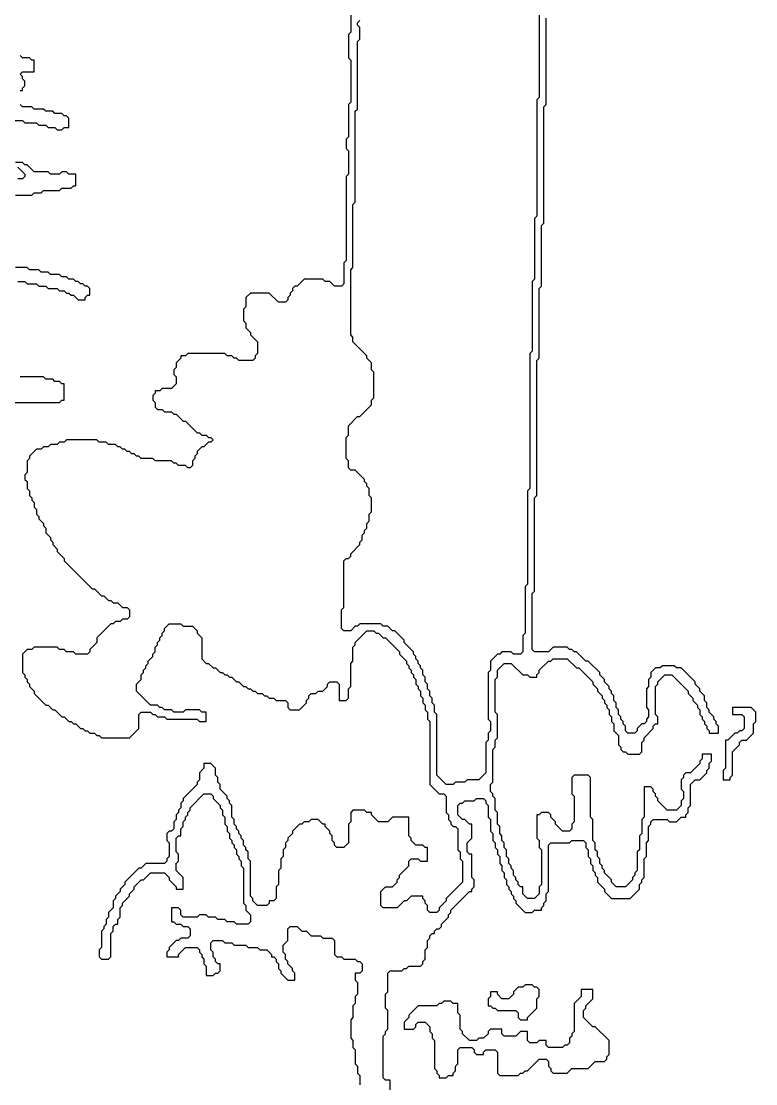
# Model space of a CAD drawing. Header units: metres. Extents: x 0 to 100, y 0 to 141.
# Drawn here: x 88.16 to 96.05, y 22.34 to 33.74 of the extents above; entities that cross this region are included whole.
import ezdxf

# ---------------------------------------------------------------- set-up
doc = ezdxf.new("R2010")
doc.units = ezdxf.units.M

msp = doc.modelspace()

# ---------------------------------------------------------------- linework, layer by layer
for points in [[(91.7, 34.3), (91.7, 33.625), (91.675, 33.6), (91.675, 33.35), (91.7, 33.325), (91.7, 32.875), (91.675, 32.85), (91.675, 32.5), (91.65, 32.475), (91.65, 32.375), (91.675, 32.35), (91.675, 32.1), (91.65, 32.075), (91.65, 31.175), (91.625, 31.15), (91.625, 30.925), (91.6, 30.9), (91.525, 30.9), (91.475, 30.95), (91.425, 30.95), (91.4, 30.975), (91.2, 30.975), (91.125, 30.9), (91.1, 30.9), (91.075, 30.875), (91.075, 30.85), (91.05, 30.825), (91.05, 30.8), (91.025, 30.775), (91.025, 30.75), (91, 30.725), (90.925, 30.725), (90.825, 30.825), (90.625, 30.825), (90.575, 30.775), (90.575, 30.675), (90.55, 30.65), (90.55, 30.525), (90.575, 30.5), (90.575, 30.45), (90.625, 30.4), (90.625, 30.375), (90.7, 30.3), (90.7, 30.175), (90.675, 30.15), (90.675, 30.125), (90.65, 30.1), (90.5, 30.1), (90.475, 30.125), (90.45, 30.125), (90.425, 30.15), (90.375, 30.15), (90.35, 30.175), (89.95, 30.175), (89.925, 30.15), (89.875, 30.15), (89.875, 30.125), (89.825, 30.075), (89.825, 30.025), (89.8, 30), (89.8, 29.95), (89.825, 29.925), (89.825, 29.85), (89.775, 29.8), (89.675, 29.8), (89.65, 29.775), (89.6, 29.775), (89.6, 29.75), (89.575, 29.725), (89.575, 29.675), (89.6, 29.65), (89.6, 29.6), (89.625, 29.575), (89.675, 29.575), (89.7, 29.55), (89.775, 29.55), (89.8, 29.525), (89.825, 29.525), (89.9, 29.45), (89.925, 29.45), (90.05, 29.325), (90.075, 29.325), (90.1, 29.3), (90.15, 29.3), (90.175, 29.275), (90.2, 29.275), (90.225, 29.25), (90.2, 29.225), (90.175, 29.225), (90.125, 29.175), (90.1, 29.175), (90.05, 29.125), (90.05, 29.1), (90.025, 29.075), (90.025, 29.05), (90, 29.025), (90, 28.975), (89.975, 28.95), (89.95, 28.95), (89.925, 28.975), (89.85, 28.975), (89.825, 29), (89.8, 29), (89.775, 29.025), (89.6, 29.025), (89.575, 29.05), (89.45, 29.05), (89.425, 29.075), (89.4, 29.075), (89.375, 29.1), (89.35, 29.1), (89.325, 29.125), (89.3, 29.125), (89.275, 29.15), (89.25, 29.15), (89.225, 29.175), (89.2, 29.175), (89.175, 29.2), (89.1, 29.2), (89.075, 29.225), (89, 29.225), (88.975, 29.25), (88.65, 29.25), (88.625, 29.225), (88.575, 29.225), (88.55, 29.2), (88.475, 29.2), (88.45, 29.175), (88.4, 29.175), (88.375, 29.15), (88.325, 29.15), (88.25, 29.075), (88.25, 29.05), (88.225, 29.025), (88.225, 28.9), (88.2, 28.875), (88.2, 28.825), (88.225, 28.8), (88.225, 28.725), (88.25, 28.7), (88.25, 28.65), (88.275, 28.625), (88.275, 28.6), (88.3, 28.575), (88.3, 28.525), (88.325, 28.5), (88.325, 28.45), (88.35, 28.425), (88.35, 28.4), (88.4, 28.35), (88.4, 28.325), (88.425, 28.3), (88.425, 28.25), (88.475, 28.2), (88.475, 28.175), (88.5, 28.15), (88.5, 28.125), (88.55, 28.075), (88.55, 28.05), (88.625, 27.975), (88.625, 27.95), (88.925, 27.65), (88.95, 27.65), (89.025, 27.575), (89.05, 27.575), (89.1, 27.525), (89.125, 27.525), (89.15, 27.5), (89.2, 27.5), (89.25, 27.45), (89.3, 27.45), (89.325, 27.425), (89.325, 27.35), (89.3, 27.325), (89.25, 27.325), (89.225, 27.3), (89.175, 27.3), (89.15, 27.275), (89.125, 27.275), (88.975, 27.125), (88.975, 27.075), (88.9, 27), (88.9, 26.975), (88.875, 26.95), (88.75, 26.95), (88.725, 26.975), (88.65, 26.975), (88.625, 27), (88.575, 27), (88.55, 27.025), (88.3, 27.025), (88.275, 27), (88.225, 27), (88.175, 26.95), (88.175, 26.75), (88.2, 26.725), (88.2, 26.7), (88.225, 26.675), (88.225, 26.65), (88.25, 26.625), (88.25, 26.6), (88.3, 26.55), (88.3, 26.525), (88.425, 26.4), (88.45, 26.4), (88.5, 26.35), (88.525, 26.35), (88.6, 26.275), (88.625, 26.275), (88.675, 26.225), (88.7, 26.225), (88.725, 26.2), (88.75, 26.2), (88.8, 26.15), (88.825, 26.15), (88.85, 26.125), (88.875, 26.125), (88.9, 26.1), (88.95, 26.1), (88.975, 26.075), (89, 26.075), (89.025, 26.05), (89.325, 26.05), (89.425, 26.15), (89.425, 26.3), (89.45, 26.325), (89.55, 26.325), (89.575, 26.3), (89.6, 26.3), (89.625, 26.275), (89.7, 26.275), (89.725, 26.25), (90.05, 26.25), (90.075, 26.225), (90.15, 26.225), (90.15, 26.325), (90.1, 26.325), (90.075, 26.35), (89.925, 26.35), (89.9, 26.325), (89.8, 26.325), (89.775, 26.35), (89.7, 26.35), (89.675, 26.375), (89.65, 26.375), (89.625, 26.4), (89.55, 26.4), (89.4, 26.55), (89.4, 26.625), (89.45, 26.675), (89.45, 26.725), (89.475, 26.75), (89.475, 26.775), (89.5, 26.8), (89.5, 26.825), (89.525, 26.85), (89.525, 26.875), (89.575, 26.925), (89.575, 26.95), (89.6, 26.975), (89.6, 27.025), (89.625, 27.05), (89.625, 27.075), (89.65, 27.1), (89.65, 27.125), (89.675, 27.15), (89.675, 27.175), (89.7, 27.2), (89.7, 27.225), (89.75, 27.275), (89.875, 27.275), (89.9, 27.25), (90, 27.25), (90.05, 27.2), (90.05, 27.175), (90.1, 27.125), (90.1, 26.9), (90.15, 26.85), (90.175, 26.85), (90.225, 26.8), (90.25, 26.8), (90.3, 26.75), (90.325, 26.75), (90.35, 26.725), (90.375, 26.725), (90.4, 26.7), (90.425, 26.7), (90.475, 26.65), (90.5, 26.65), (90.55, 26.6), (90.575, 26.6), (90.6, 26.575), (90.625, 26.575), (90.65, 26.55), (90.675, 26.55), (90.7, 26.525), (90.75, 26.525), (90.775, 26.5), (90.8, 26.5), (90.825, 26.475), (90.875, 26.475), (90.9, 26.45), (91, 26.45), (91.025, 26.425), (91.025, 26.375), (91.05, 26.35), (91.15, 26.35), (91.225, 26.425), (91.225, 26.45), (91.25, 26.475), (91.25, 26.5), (91.275, 26.525), (91.325, 26.525), (91.35, 26.55), (91.4, 26.55), (91.45, 26.6), (91.45, 26.625), (91.475, 26.65), (91.55, 26.65), (91.575, 26.625), (91.575, 26.45), (91.65, 26.45), (91.675, 26.475), (91.675, 26.575), (91.7, 26.6), (91.7, 26.85), (91.725, 26.875), (91.725, 27.025), (91.75, 27.05), (91.75, 27.075), (91.875, 27.2), (91.95, 27.2), (91.975, 27.175), (92, 27.175), (92.05, 27.125), (92.075, 27.125), (92.225, 26.975), (92.225, 26.95), (92.3, 26.875), (92.3, 26.85), (92.325, 26.825), (92.325, 26.8), (92.35, 26.775), (92.35, 26.75), (92.375, 26.725), (92.375, 26.7), (92.4, 26.675), (92.4, 26.625), (92.425, 26.6), (92.425, 26.575), (92.45, 26.55), (92.45, 26.5), (92.475, 26.475), (92.475, 26.425), (92.5, 26.4), (92.5, 26.35), (92.525, 26.325), (92.525, 26.25), (92.55, 26.225), (92.55, 25.55), (92.65, 25.45), (92.7, 25.45), (92.725, 25.425), (92.725, 25.25), (92.75, 25.225), (92.75, 25.175), (92.775, 25.15), (92.775, 25.125), (92.8, 25.1), (92.825, 25.1), (92.85, 25.075), (92.85, 24.85), (92.875, 24.825), (92.875, 24.75), (92.9, 24.725), (92.9, 24.5), (92.725, 24.325), (92.725, 24.3), (92.65, 24.225), (92.65, 24.2), (92.625, 24.175), (92.55, 24.175), (92.525, 24.2), (92.525, 24.25), (92.5, 24.275), (92.5, 24.3), (92.475, 24.325), (92.475, 24.35), (92.35, 24.35), (92.3, 24.3), (92.275, 24.3), (92.2, 24.225), (92.05, 24.225), (92.025, 24.25), (92.025, 24.4), (92.075, 24.45), (92.15, 24.45), (92.2, 24.5), (92.2, 24.525), (92.225, 24.55), (92.225, 24.575), (92.325, 24.675), (92.325, 24.725), (92.35, 24.75), (92.425, 24.75), (92.45, 24.725), (92.525, 24.725), (92.525, 24.875), (92.5, 24.875), (92.475, 24.9), (92.4, 24.9), (92.35, 24.95), (92.35, 24.975), (92.325, 25), (92.325, 25.2), (92.15, 25.2), (92.1, 25.15), (92, 25.15), (91.925, 25.225), (91.925, 25.25), (91.875, 25.25), (91.85, 25.275), (91.725, 25.275), (91.7, 25.25), (91.7, 25.15), (91.675, 25.125), (91.675, 24.925), (91.625, 24.875), (91.55, 24.875), (91.525, 24.9), (91.525, 24.925), (91.5, 24.95), (91.5, 25), (91.475, 25.025), (91.475, 25.05), (91.425, 25.1), (91.425, 25.125), (91.4, 25.125), (91.35, 25.175), (91.275, 25.175), (91.25, 25.15), (91.2, 25.15), (91.175, 25.125), (91.15, 25.125), (91.075, 25.05), (91.075, 25.025), (91.025, 24.975), (91.025, 24.95), (91, 24.925), (91, 24.875), (90.975, 24.85), (90.975, 24.775), (90.95, 24.75), (90.95, 24.65), (90.925, 24.625), (90.925, 24.475), (90.9, 24.45), (90.9, 24.325), (90.875, 24.3), (90.825, 24.3), (90.825, 24.275), (90.8, 24.25), (90.7, 24.25), (90.65, 24.3), (90.65, 24.325), (90.625, 24.35), (90.625, 24.725), (90.6, 24.75), (90.6, 24.825), (90.575, 24.85), (90.575, 24.875), (90.55, 24.9), (90.55, 24.95), (90.525, 24.975), (90.525, 25), (90.5, 25.025), (90.5, 25.05), (90.475, 25.075), (90.475, 25.1), (90.45, 25.125), (90.45, 25.175), (90.425, 25.2), (90.425, 25.325), (90.4, 25.35), (90.4, 25.375), (90.375, 25.4), (90.375, 25.425), (90.3, 25.5), (90.3, 25.55), (90.275, 25.575), (90.275, 25.625), (90.25, 25.65), (90.25, 25.725), (90.2, 25.775), (90.125, 25.775), (90.125, 25.725), (90.075, 25.675), (90.075, 25.6), (90.05, 25.575), (90.05, 25.55), (89.9, 25.4), (89.9, 25.375), (89.875, 25.35), (89.875, 25.3), (89.85, 25.275), (89.85, 25.25), (89.825, 25.225), (89.825, 25.175), (89.8, 25.15), (89.8, 25.075), (89.775, 25.05), (89.75, 25.05), (89.725, 25.025), (89.725, 24.95), (89.75, 24.925), (89.75, 24.775), (89.725, 24.75), (89.725, 24.725), (89.7, 24.7), (89.5, 24.7), (89.45, 24.65), (89.425, 24.65), (89.275, 24.5), (89.275, 24.475), (89.225, 24.425), (89.225, 24.4), (89.175, 24.35), (89.175, 24.325), (89.15, 24.3), (89.15, 24.225), (89.1, 24.175), (89.1, 24.125), (89.075, 24.1), (89.075, 24.05), (89.05, 24.025), (89.05, 24), (89.025, 23.975), (89.025, 23.8), (89, 23.775), (89, 23.7), (89.025, 23.675), (89.1, 23.675), (89.125, 23.7), (89.125, 23.95), (89.15, 23.975), (89.15, 24.025), (89.175, 24.05), (89.2, 24.05), (89.2, 24.1), (89.225, 24.125), (89.225, 24.225), (89.25, 24.25), (89.25, 24.275), (89.325, 24.35), (89.325, 24.375), (89.375, 24.425), (89.375, 24.45), (89.45, 24.525), (89.475, 24.525), (89.55, 24.6), (89.7, 24.6), (89.75, 24.55), (89.75, 24.525), (89.825, 24.45), (89.825, 24.425), (89.9, 24.425), (89.9, 24.55), (89.825, 24.625), (89.825, 24.7), (89.85, 24.725), (89.85, 24.8), (89.825, 24.825), (89.825, 24.975), (89.85, 25), (89.875, 25), (89.875, 25.075), (89.9, 25.1), (89.9, 25.15), (89.925, 25.175), (89.925, 25.2), (89.95, 25.225), (89.95, 25.25), (89.975, 25.275), (89.975, 25.3), (90.125, 25.45), (90.2, 25.45), (90.225, 25.425), (90.225, 25.4), (90.3, 25.325), (90.3, 25.3), (90.325, 25.275), (90.325, 25.225), (90.35, 25.2), (90.35, 25.125), (90.375, 25.1), (90.375, 25.05), (90.4, 25.025), (90.4, 24.975), (90.425, 24.95), (90.425, 24.925), (90.45, 24.9), (90.45, 24.875), (90.475, 24.85), (90.475, 24.8), (90.5, 24.775), (90.5, 24.75), (90.525, 24.725), (90.525, 24.675), (90.55, 24.65), (90.55, 24.275), (90.575, 24.25), (90.575, 24.2), (90.625, 24.15), (90.625, 24.075), (90.6, 24.05), (90.475, 24.05), (90.45, 24.075), (90.375, 24.075), (90.35, 24.1), (90.275, 24.1), (90.25, 24.125), (90.175, 24.125), (90.15, 24.15), (90.075, 24.15), (90.05, 24.125), (89.9, 24.125), (89.875, 24.15), (89.875, 24.2), (89.85, 24.225), (89.775, 24.225), (89.775, 24.075), (89.8, 24.075), (89.825, 24.05), (89.875, 24.05), (89.9, 24.025), (89.95, 24.025), (89.975, 24), (89.975, 23.925), (89.95, 23.9), (89.875, 23.9), (89.85, 23.875), (89.825, 23.875), (89.75, 23.8), (89.75, 23.775), (89.725, 23.75), (89.725, 23.7), (89.85, 23.7), (89.85, 23.725), (89.925, 23.8), (90.05, 23.8), (90.075, 23.775), (90.075, 23.75), (90.1, 23.725), (90.1, 23.7), (90.125, 23.675), (90.125, 23.625), (90.15, 23.6), (90.15, 23.5), (90.225, 23.5), (90.25, 23.525), (90.275, 23.525), (90.3, 23.55), (90.3, 23.625), (90.275, 23.625), (90.25, 23.65), (90.25, 23.675), (90.225, 23.7), (90.225, 23.75), (90.2, 23.775), (90.2, 23.85), (90.225, 23.875), (90.325, 23.875), (90.35, 23.85), (90.425, 23.85), (90.45, 23.825), (90.575, 23.825), (90.6, 23.8), (90.7, 23.8), (90.725, 23.775), (90.8, 23.775), (90.85, 23.725), (90.85, 23.7), (90.875, 23.7), (90.9, 23.675), (90.9, 23.65), (90.925, 23.625), (90.925, 23.575), (90.95, 23.55), (90.95, 23.525), (91.025, 23.45), (91.1, 23.45), (91.1, 23.525), (91.075, 23.55), (91.075, 23.575), (91.025, 23.625), (91.025, 23.65), (91, 23.675), (91, 23.725), (90.975, 23.75), (90.975, 23.825), (91.025, 23.875), (91.025, 24), (91.05, 24.025), (91.125, 24.025), (91.175, 23.975), (91.225, 23.975), (91.275, 23.925), (91.375, 23.925), (91.4, 23.9), (91.5, 23.9), (91.525, 23.875), (91.525, 23.725), (91.55, 23.7), (91.6, 23.7), (91.625, 23.675), (91.75, 23.675), (91.775, 23.65), (91.8, 23.65), (91.825, 23.625), (91.825, 23.55), (91.8, 23.525), (91.75, 23.525), (91.75, 23.45), (91.775, 23.425), (91.775, 23.3), (91.75, 23.275), (91.75, 23.2), (91.725, 23.175), (91.725, 23.05), (91.7, 23.025), (91.7, 22.825), (91.725, 22.8), (91.725, 22.725), (91.75, 22.7), (91.75, 22.55), (91.775, 22.525), (91.775, 22.45), (91.8, 22.425), (91.8, 22.325)], [(93.725, 33.85), (93.725, 32.925), (93.7, 32.9), (93.7, 31.65), (93.675, 31.625), (93.675, 30.975), (93.65, 30.95), (93.65, 30.2), (93.625, 30.175), (93.625, 28.725), (93.6, 28.7), (93.6, 27.7), (93.575, 27.675), (93.575, 27.175), (93.55, 27.15), (93.55, 26.975), (93.525, 26.95), (93.45, 26.95), (93.425, 26.975), (93.325, 26.975), (93.3, 26.95), (93.275, 26.95), (93.2, 26.875), (93.2, 26.775), (93.175, 26.75), (93.175, 26.25), (93.2, 26.225), (93.2, 26.125), (93.175, 26.1), (93.175, 26.025), (93.15, 26), (93.15, 25.675), (93.075, 25.6), (92.95, 25.6), (92.925, 25.575), (92.825, 25.575), (92.8, 25.55), (92.725, 25.55), (92.625, 25.65), (92.625, 26.3), (92.6, 26.325), (92.6, 26.4), (92.575, 26.425), (92.575, 26.475), (92.55, 26.5), (92.55, 26.55), (92.525, 26.575), (92.525, 26.625), (92.5, 26.65), (92.5, 26.7), (92.475, 26.725), (92.475, 26.775), (92.45, 26.8), (92.45, 26.825), (92.425, 26.85), (92.425, 26.875), (92.4, 26.9), (92.4, 26.925), (92.375, 26.95), (92.375, 26.975), (92.275, 27.075), (92.275, 27.1), (92.175, 27.2), (92.15, 27.2), (92.1, 27.25), (92.05, 27.25), (92.025, 27.275), (91.8, 27.275), (91.775, 27.25), (91.75, 27.25), (91.7, 27.2), (91.625, 27.2), (91.6, 27.225), (91.6, 27.425), (91.625, 27.45), (91.625, 27.95), (91.65, 27.975), (91.675, 27.975), (91.7, 28), (91.7, 28.025), (91.8, 28.125), (91.8, 28.15), (91.825, 28.175), (91.825, 28.225), (91.85, 28.25), (91.85, 28.275), (91.875, 28.3), (91.875, 28.35), (91.9, 28.375), (91.9, 28.45), (91.925, 28.475), (91.925, 28.625), (91.9, 28.65), (91.9, 28.725), (91.875, 28.75), (91.875, 28.775), (91.85, 28.8), (91.85, 28.825), (91.75, 28.925), (91.7, 28.925), (91.675, 28.95), (91.675, 29.025), (91.65, 29.05), (91.65, 29.275), (91.675, 29.3), (91.675, 29.4), (91.775, 29.5), (91.8, 29.5), (91.925, 29.625), (91.925, 29.675), (91.95, 29.7), (91.95, 29.975), (91.925, 30), (91.925, 30.075), (91.875, 30.125), (91.875, 30.15), (91.725, 30.3), (91.725, 30.35), (91.7, 30.375), (91.7, 31.075), (91.725, 31.1), (91.725, 31.775), (91.75, 31.8), (91.75, 32.775), (91.775, 32.8), (91.775, 33.525), (91.8, 33.55), (91.8, 33.675), (91.775, 33.7), (91.775, 33.725), (91.8, 33.75)], [(92.125, 22.25), (92.125, 22.375), (92.075, 22.375), (92.05, 22.4), (92.05, 22.85), (92.075, 22.875), (92.075, 22.9), (92.1, 22.925), (92.1, 23.125), (92.075, 23.15), (92.075, 23.3), (92.1, 23.325), (92.1, 23.525), (92.125, 23.55), (92.25, 23.55), (92.275, 23.575), (92.3, 23.575), (92.325, 23.6), (92.45, 23.6), (92.475, 23.625), (92.475, 23.65), (92.5, 23.675), (92.5, 23.775), (92.525, 23.8), (92.525, 23.875), (92.55, 23.9), (92.55, 23.925), (92.575, 23.95), (92.6, 23.95), (92.6, 23.975), (92.625, 24), (92.65, 24), (92.675, 24.025), (92.675, 24.05), (92.75, 24.125), (92.75, 24.15), (92.775, 24.175), (92.775, 24.2), (92.975, 24.4), (93, 24.4), (93, 24.425), (93.025, 24.45), (93.025, 24.525), (93, 24.55), (93, 24.8), (92.975, 24.8), (92.95, 24.825), (92.95, 24.925), (93, 24.975), (93, 25.125), (92.975, 25.125), (92.925, 25.175), (92.9, 25.175), (92.85, 25.225), (92.85, 25.325), (92.875, 25.35), (92.9, 25.35), (92.925, 25.375), (93.025, 25.375), (93.05, 25.4), (93.125, 25.4), (93.15, 25.375), (93.15, 25.35), (93.175, 25.325), (93.175, 25.2), (93.2, 25.175), (93.2, 25.05), (93.225, 25.025), (93.225, 24.95), (93.25, 24.925), (93.25, 24.875), (93.275, 24.85), (93.275, 24.8), (93.3, 24.775), (93.3, 24.7), (93.325, 24.675), (93.325, 24.625), (93.35, 24.6), (93.35, 24.55), (93.375, 24.525), (93.375, 24.475), (93.4, 24.45), (93.4, 24.425), (93.425, 24.4), (93.425, 24.375), (93.45, 24.35), (93.45, 24.325), (93.475, 24.3), (93.475, 24.275), (93.575, 24.175), (93.65, 24.175), (93.675, 24.2), (93.75, 24.2), (93.75, 24.225), (93.775, 24.25), (93.775, 24.275), (93.8, 24.3), (93.8, 24.375), (93.825, 24.4), (93.825, 24.9), (93.85, 24.925), (94.05, 24.925), (94.075, 24.95), (94.2, 24.95), (94.225, 24.925), (94.225, 24.875), (94.25, 24.85), (94.25, 24.775), (94.275, 24.75), (94.275, 24.7), (94.3, 24.675), (94.3, 24.625), (94.325, 24.6), (94.325, 24.575), (94.35, 24.55), (94.35, 24.5), (94.425, 24.425), (94.425, 24.4), (94.5, 24.325), (94.7, 24.325), (94.8, 24.425), (94.8, 24.475), (94.825, 24.5), (94.825, 24.525), (94.85, 24.55), (94.85, 24.75), (94.875, 24.775), (94.875, 24.925), (94.9, 24.95), (94.9, 25.1), (94.925, 25.125), (94.925, 25.15), (94.95, 25.175), (95.1, 25.175), (95.125, 25.15), (95.2, 25.15), (95.25, 25.2), (95.3, 25.2), (95.3, 25.225), (95.325, 25.25), (95.325, 25.3), (95.35, 25.325), (95.35, 25.55), (95.4, 25.6), (95.45, 25.6), (95.525, 25.675), (95.525, 25.7), (95.55, 25.725), (95.55, 25.775), (95.575, 25.8), (95.575, 25.875), (95.475, 25.875), (95.475, 25.825), (95.45, 25.8), (95.45, 25.775), (95.35, 25.675), (95.3, 25.675), (95.275, 25.65), (95.275, 25.625), (95.25, 25.6), (95.25, 25.5), (95.275, 25.475), (95.275, 25.4), (95.25, 25.375), (95.25, 25.325), (95.2, 25.275), (95.1, 25.275), (95, 25.375), (95, 25.4), (94.975, 25.425), (94.975, 25.45), (94.95, 25.475), (94.95, 25.5), (94.925, 25.525), (94.85, 25.525), (94.85, 25.2), (94.825, 25.175), (94.825, 25.025), (94.8, 25), (94.8, 24.85), (94.775, 24.825), (94.775, 24.625), (94.75, 24.6), (94.75, 24.575), (94.725, 24.55), (94.725, 24.525), (94.65, 24.45), (94.55, 24.45), (94.5, 24.5), (94.5, 24.525), (94.425, 24.6), (94.425, 24.625), (94.4, 24.65), (94.4, 24.675), (94.375, 24.7), (94.375, 24.75), (94.35, 24.775), (94.35, 24.825), (94.325, 24.85), (94.325, 24.925), (94.3, 24.95), (94.3, 25.175), (94.275, 25.2), (94.275, 25.625), (94.25, 25.65), (94.1, 25.65), (94.075, 25.625), (94.075, 25.45), (94.1, 25.425), (94.1, 25.15), (94.075, 25.125), (94.075, 25.075), (94.05, 25.05), (93.975, 25.05), (93.9, 25.125), (93.9, 25.15), (93.85, 25.2), (93.85, 25.225), (93.825, 25.25), (93.75, 25.25), (93.725, 25.225), (93.7, 25.225), (93.7, 24.975), (93.725, 24.95), (93.725, 24.875), (93.75, 24.85), (93.75, 24.475), (93.725, 24.45), (93.725, 24.375), (93.675, 24.325), (93.6, 24.325), (93.55, 24.375), (93.55, 24.45), (93.525, 24.45), (93.5, 24.475), (93.5, 24.5), (93.475, 24.525), (93.475, 24.55), (93.45, 24.575), (93.45, 24.625), (93.425, 24.65), (93.425, 24.675), (93.4, 24.7), (93.4, 24.75), (93.375, 24.775), (93.375, 24.85), (93.35, 24.875), (93.35, 24.925), (93.325, 24.95), (93.325, 25), (93.3, 25.025), (93.3, 25.1), (93.275, 25.125), (93.275, 25.25), (93.25, 25.275), (93.25, 25.4), (93.225, 25.425), (93.225, 25.45), (93.2, 25.475), (93.2, 25.55), (93.225, 25.575), (93.225, 25.925), (93.25, 25.95), (93.25, 26.025), (93.275, 26.05), (93.275, 26.3), (93.25, 26.325), (93.25, 26.675), (93.275, 26.7), (93.275, 26.775), (93.35, 26.85), (93.425, 26.85), (93.55, 26.725), (93.6, 26.725), (93.625, 26.7), (93.7, 26.7), (93.7, 26.725), (93.725, 26.75), (93.725, 26.775), (93.825, 26.875), (93.85, 26.875), (93.875, 26.9), (94.025, 26.9), (94.125, 26.8), (94.15, 26.8), (94.3, 26.65), (94.3, 26.625), (94.35, 26.575), (94.35, 26.55), (94.4, 26.5), (94.4, 26.475), (94.425, 26.45), (94.425, 26.425), (94.45, 26.4), (94.45, 26.375), (94.475, 26.35), (94.475, 26.3), (94.5, 26.275), (94.5, 26.225), (94.525, 26.2), (94.525, 26.125), (94.575, 26.075), (94.575, 25.975), (94.6, 25.95), (94.6, 25.925), (94.625, 25.9), (94.65, 25.9), (94.675, 25.875), (94.8, 25.875), (94.825, 25.9), (94.825, 26), (94.85, 26.025), (94.85, 26.05), (94.95, 26.15), (94.95, 26.175), (94.975, 26.2), (95, 26.2), (95, 26.275), (94.975, 26.3), (94.975, 26.6), (95, 26.625), (95, 26.65), (95.075, 26.725), (95.15, 26.725), (95.325, 26.55), (95.325, 26.525), (95.375, 26.475), (95.375, 26.45), (95.425, 26.4), (95.425, 26.375), (95.45, 26.35), (95.45, 26.3), (95.475, 26.275), (95.475, 26.25), (95.5, 26.225), (95.5, 26.2), (95.525, 26.175), (95.525, 26.15), (95.55, 26.125), (95.55, 26.1), (95.65, 26.1), (95.65, 26.175), (95.625, 26.2), (95.625, 26.225), (95.6, 26.25), (95.6, 26.275), (95.55, 26.325), (95.55, 26.35), (95.525, 26.375), (95.525, 26.425), (95.5, 26.45), (95.5, 26.5), (95.45, 26.55), (95.45, 26.575), (95.4, 26.625), (95.4, 26.65), (95.25, 26.8), (95.2, 26.8), (95.175, 26.825), (95.05, 26.825), (95.025, 26.8), (94.975, 26.8), (94.925, 26.75), (94.925, 26.7), (94.9, 26.675), (94.9, 26.6), (94.875, 26.575), (94.875, 26.375), (94.9, 26.35), (94.9, 26.275), (94.875, 26.25), (94.875, 26.225), (94.85, 26.2), (94.825, 26.2), (94.775, 26.15), (94.775, 26.125), (94.75, 26.1), (94.675, 26.1), (94.65, 26.125), (94.65, 26.175), (94.625, 26.2), (94.625, 26.225), (94.6, 26.25), (94.6, 26.275), (94.575, 26.3), (94.575, 26.35), (94.55, 26.375), (94.55, 26.425), (94.525, 26.45), (94.525, 26.5), (94.5, 26.525), (94.5, 26.55), (94.475, 26.575), (94.475, 26.6), (94.425, 26.65), (94.425, 26.675), (94.375, 26.725), (94.375, 26.75), (94.25, 26.875), (94.225, 26.875), (94.125, 26.975), (94.1, 26.975), (94.075, 27), (94.05, 27), (94.025, 27.025), (93.875, 27.025), (93.825, 26.975), (93.675, 26.975), (93.65, 27), (93.65, 27.6), (93.675, 27.625), (93.675, 28.625), (93.7, 28.65), (93.7, 30.1), (93.725, 30.125), (93.725, 30.875), (93.75, 30.9), (93.75, 31.55), (93.775, 31.575), (93.775, 32.825), (93.8, 32.85), (93.8, 33.775)], [(88.15, 33), (88.175, 33), (88.175, 33.025), (88.2, 33.05), (88.2, 33.1), (88.175, 33.125), (88.175, 33.15), (88.15, 33.175), (88.175, 33.2), (88.3, 33.2), (88.3, 33.325), (88.275, 33.325), (88.25, 33.35), (88.175, 33.35), (88.15, 33.375)], [(88.075, 32.675), (88.175, 32.675), (88.2, 32.65), (88.325, 32.65), (88.35, 32.625), (88.425, 32.625), (88.45, 32.6), (88.525, 32.6), (88.55, 32.575), (88.6, 32.575), (88.625, 32.6), (88.675, 32.6), (88.675, 32.7), (88.65, 32.725), (88.625, 32.725), (88.6, 32.75), (88.525, 32.75), (88.5, 32.775), (88.425, 32.775), (88.4, 32.8), (88.3, 32.8), (88.275, 32.825), (88.175, 32.825), (88.15, 32.85)], [(88.1, 31.875), (88.275, 31.875), (88.3, 31.9), (88.375, 31.9), (88.4, 31.925), (88.575, 31.925), (88.6, 31.95), (88.7, 31.95), (88.725, 31.975), (88.75, 31.975), (88.75, 32.1), (88.675, 32.1), (88.65, 32.125), (88.6, 32.125), (88.575, 32.1), (88.475, 32.1), (88.45, 32.125), (88.3, 32.125), (88.225, 32.2), (88.2, 32.2), (88.175, 32.225), (88.1, 32.225)], [(88.125, 32.175), (88.2, 32.1), (88.2, 32.075), (88.175, 32.05), (88.125, 32.05)], [(88.125, 30.95), (88.2, 30.95), (88.225, 30.925), (88.325, 30.925), (88.35, 30.9), (88.425, 30.9), (88.45, 30.875), (88.55, 30.875), (88.575, 30.85), (88.625, 30.85), (88.65, 30.825), (88.675, 30.825), (88.7, 30.8), (88.725, 30.8), (88.775, 30.75), (88.85, 30.75), (88.85, 30.775), (88.875, 30.8), (88.9, 30.8), (88.9, 30.875), (88.875, 30.9), (88.85, 30.9), (88.825, 30.925), (88.8, 30.925), (88.775, 30.95), (88.75, 30.95), (88.725, 30.975), (88.675, 30.975), (88.65, 31), (88.6, 31), (88.575, 31.025), (88.475, 31.025), (88.45, 31.05), (88.375, 31.05), (88.35, 31.075), (88.25, 31.075), (88.225, 31.1), (88.1, 31.1)], [(87.8, 29.65), (88.575, 29.65), (88.6, 29.675), (88.625, 29.675), (88.625, 29.85), (88.6, 29.85), (88.575, 29.875), (88.525, 29.875), (88.5, 29.9), (88.425, 29.9), (88.4, 29.925), (88.15, 29.925)]]:
    msp.add_lwpolyline(points)
for points in [[(95.8, 26.375), (95.8, 26.3), (95.9, 26.3), (95.925, 26.275), (95.925, 26.15), (95.9, 26.125), (95.875, 26.125), (95.85, 26.1), (95.825, 26.1), (95.75, 26.025), (95.725, 26.025), (95.725, 25.725), (95.7, 25.7), (95.7, 25.6), (95.775, 25.6), (95.775, 25.625), (95.8, 25.65), (95.8, 25.9), (95.875, 25.975), (95.875, 26), (95.9, 26.025), (95.95, 26.025), (96.025, 26.1), (96.025, 26.2), (96.05, 26.225), (96.05, 26.325), (96, 26.375)], [(93.575, 23.4), (93.55, 23.375), (93.5, 23.375), (93.45, 23.325), (93.45, 23.3), (93.4, 23.25), (93.325, 23.25), (93.275, 23.3), (93.275, 23.325), (93.2, 23.325), (93.2, 23.275), (93.175, 23.25), (93.175, 23.175), (93.2, 23.175), (93.225, 23.15), (93.25, 23.15), (93.275, 23.125), (93.475, 23.125), (93.5, 23.1), (93.5, 23.05), (93.525, 23.025), (93.6, 23.025), (93.6, 23.05), (93.7, 23.15), (93.7, 23.25), (93.725, 23.275), (93.725, 23.35), (93.7, 23.375), (93.675, 23.375), (93.65, 23.4)], [(94.175, 23.35), (94.175, 23.275), (94.1, 23.2), (94.1, 22.9), (94.075, 22.875), (94.075, 22.85), (94.05, 22.825), (94.05, 22.775), (94.025, 22.75), (94, 22.75), (93.975, 22.725), (93.825, 22.725), (93.8, 22.75), (93.8, 22.8), (93.725, 22.8), (93.7, 22.775), (93.625, 22.775), (93.6, 22.8), (93.6, 22.9), (93.525, 22.9), (93.475, 22.85), (93.35, 22.85), (93.325, 22.875), (93.325, 22.925), (93.2, 22.925), (93.175, 22.9), (93.175, 22.875), (93.125, 22.825), (93.075, 22.825), (93.05, 22.8), (92.975, 22.8), (92.9, 22.875), (92.9, 22.9), (92.875, 22.925), (92.875, 23.075), (92.85, 23.1), (92.85, 23.2), (92.8, 23.2), (92.775, 23.225), (92.7, 23.225), (92.675, 23.2), (92.65, 23.2), (92.625, 23.175), (92.425, 23.175), (92.325, 23.075), (92.325, 23.05), (92.275, 23), (92.275, 22.925), (92.375, 22.925), (92.4, 22.95), (92.4, 22.975), (92.425, 23), (92.5, 23), (92.55, 22.95), (92.55, 22.9), (92.575, 22.875), (92.575, 22.825), (92.6, 22.8), (92.6, 22.5), (92.625, 22.475), (92.625, 22.45), (92.65, 22.425), (92.65, 22.4), (92.725, 22.4), (92.75, 22.425), (92.8, 22.425), (92.8, 22.45), (92.825, 22.475), (92.825, 22.525), (92.85, 22.55), (92.85, 22.7), (92.875, 22.725), (93, 22.725), (93.025, 22.7), (93.025, 22.675), (93.05, 22.65), (93.125, 22.65), (93.125, 22.675), (93.15, 22.7), (93.25, 22.7), (93.275, 22.675), (93.275, 22.45), (93.3, 22.425), (93.5, 22.425), (93.525, 22.45), (93.55, 22.45), (93.575, 22.475), (93.6, 22.475), (93.725, 22.6), (93.8, 22.6), (93.825, 22.575), (93.825, 22.525), (93.85, 22.5), (93.85, 22.475), (93.875, 22.45), (94.025, 22.45), (94.075, 22.5), (94.25, 22.5), (94.325, 22.575), (94.425, 22.575), (94.45, 22.6), (94.45, 22.625), (94.475, 22.65), (94.475, 22.8), (94.325, 22.95), (94.3, 22.95), (94.2, 23.05), (94.2, 23.125), (94.225, 23.15), (94.225, 23.175), (94.3, 23.25), (94.3, 23.35)]]:
    msp.add_lwpolyline(points, close=True)

doc.saveas('drawing.dxf')
